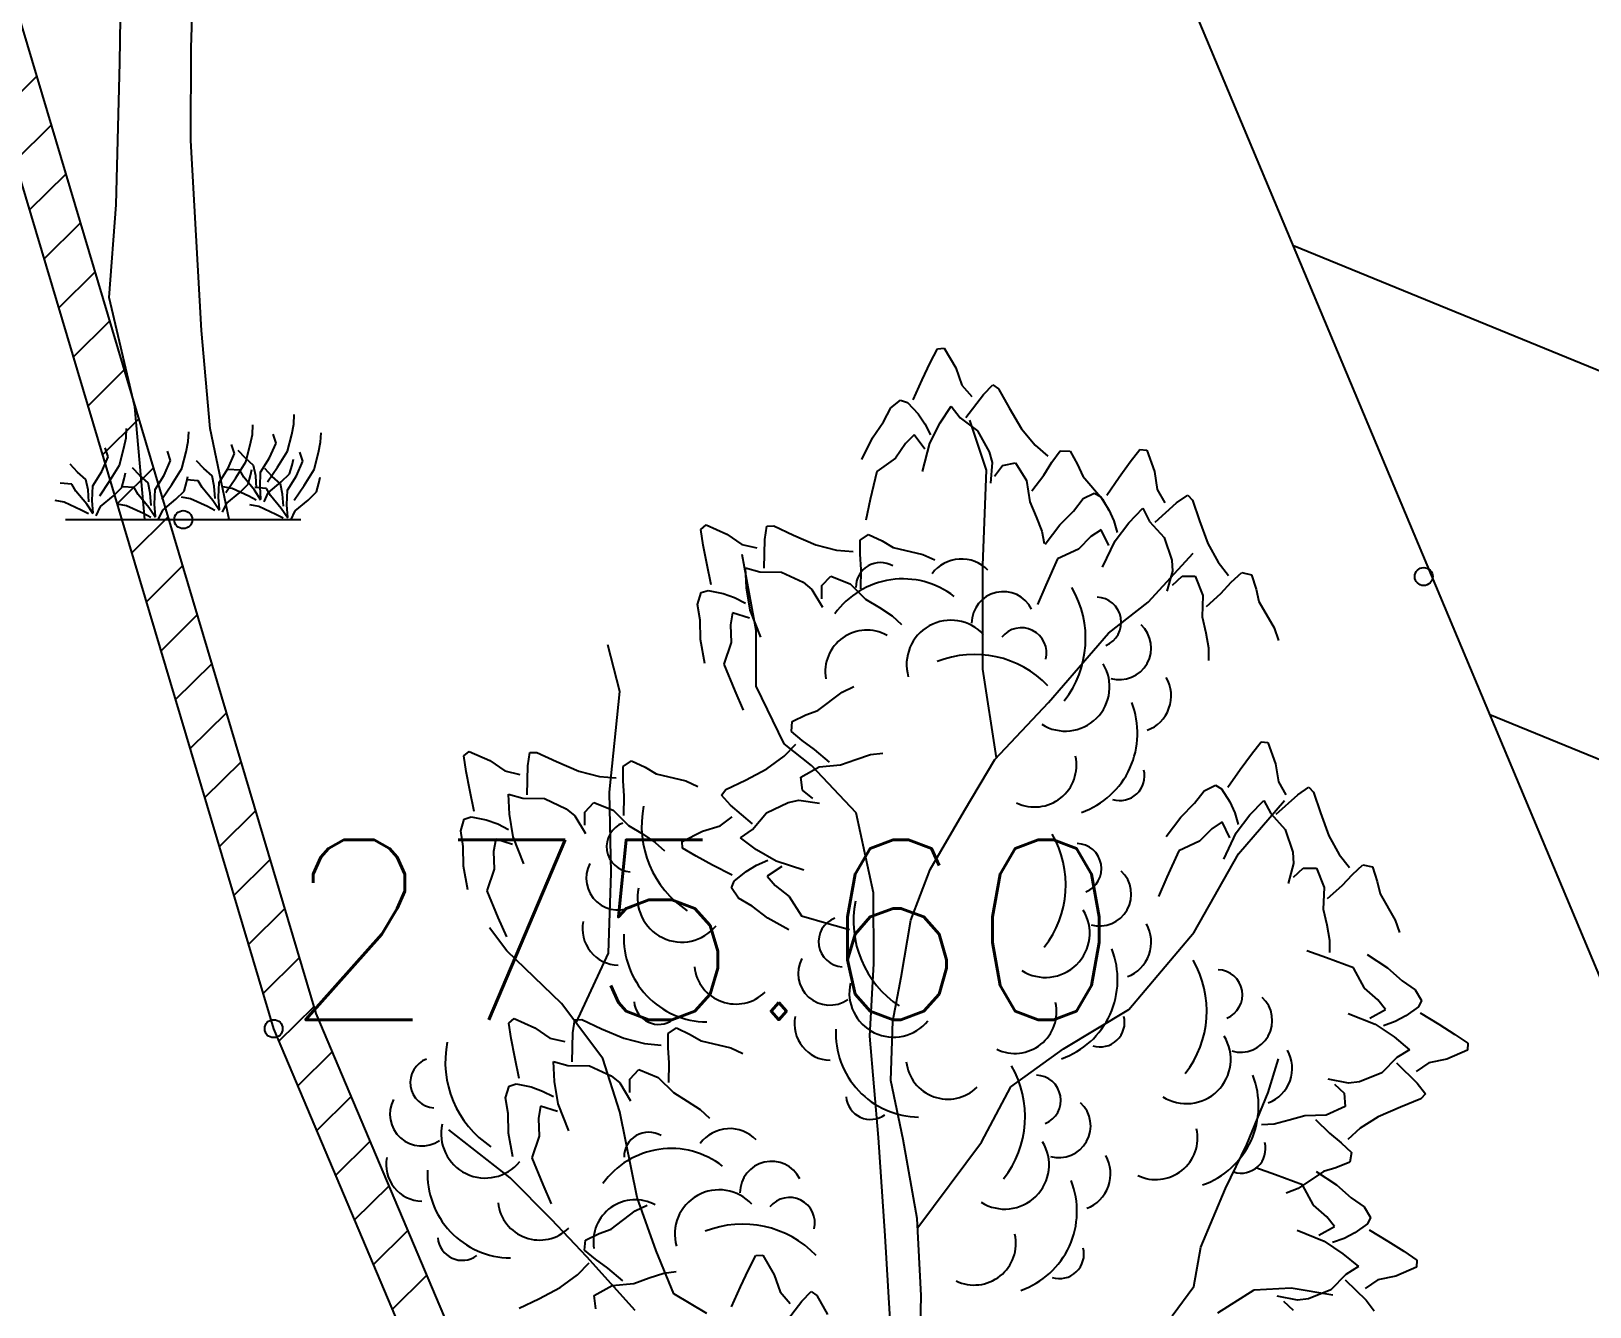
# Model space of a CAD drawing. Extents: x 524954 to 526204, y 9523489 to 9524010.
# Drawn here: x 525646.39 to 525655.06, y 9523634.17 to 9523641.27 of the extents above; entities that cross this region are included whole.
import ezdxf

# ---------------------------------------------------------------- set-up
doc = ezdxf.new("R2010")
doc.units = 0
doc.header["$PDMODE"] = 33
doc.header["$PDSIZE"] = 0.1
doc.linetypes.add('ACAD_ISO12W100', pattern=[21, 12, -3, 0, -3, 0, -3])
for name, color, linetype in [('Arbre', 34, 'ACAD_ISO12W100'), ('Bati', 6, 'Continuous'), ('Bati_H', 1, 'Continuous'), ('Cloture', 7, 'Continuous'), ('Murs', 1, 'Continuous'), ('TopoAlt', 3, 'Continuous'), ('TOPOJIS', 7, 'Continuous')]:
    doc.layers.add(name, color=color, linetype=linetype)
doc.styles.add('Simplex 1.0', font='Simplex.shx', dxfattribs={"width": 0.99, "height": 1})

# ---------------------------------------------------------------- blocks, each defined once
blk = doc.blocks.new('TCPOINT M')
at = {"color": 0}
blk.add_point((0, 0), dxfattribs=at)
at = {"layer": 'TopoAlt', "style": 'Simplex 1.0', "width": 0.99}
blk.add_attdef('ALT', (0.15, 0.15), '', height=1, dxfattribs=at)
blk = doc.blocks.new('v088')
at = {"linetype": 'Continuous'}
for p, q in [((-0.0239, 12.3184), (0.0161, 12.3965)), ((0.0161, 12.3965), (0.0546, 12.3999)), ((0.0546, 12.3999), (0.1184, 12.2906)), ((-0.0686, 12.2238), (-0.0239, 12.3184)), ((-0.1179, 12.1126), (-0.0686, 12.2238)), ((0.1184, 12.2906), (0.1522, 12.1952)), ((0.1522, 12.1952), (0.2074, 12.1313)), ((0.1746, 12.0155), (0.2717, 12.1435)), ((0.2717, 12.1435), (0.3242, 12.1966)), ((0.3242, 12.1966), (0.3557, 12.1751)), ((0.3557, 12.1751), (0.415, 12.0689)), ((-0.2828, 11.9912), (-0.2428, 12.0693)), ((-0.2428, 12.0693), (-0.1881, 12.111)), ((-0.1881, 12.111), (-0.1505, 12.0986)), ((-0.1505, 12.0986), (-0.0915, 12.0354)), ((0.0317, 11.9844), (0.0922, 12.0781)), ((0.0922, 12.0781), (0.1437, 12.0135)), ((0.415, 12.0689), (0.4841, 11.9528)), ((-0.344, 11.9013), (-0.2828, 11.9912)), ((-0.0915, 12.0354), (-0.0536, 11.98)), ((-0.0536, 11.98), (-0.0225, 11.9193)), ((-0.0252, 11.8718), (0.0317, 11.9844)), ((0.1437, 12.0135), (0.2395, 11.9416)), ((0.2897, 11.7219), (0.1969, 11.9998)), ((-0.4033, 11.7804), (-0.344, 11.9013)), ((-0.1123, 11.9179), (-0.1618, 11.8694)), ((-0.0542, 11.8389), (-0.1123, 11.9179)), ((-0.066, 11.7153), (-0.0252, 11.8718)), ((0.2395, 11.9416), (0.3048, 11.8248)), ((0.4841, 11.9528), (0.5601, 11.8616)), ((-0.2169, 11.7884), (-0.3202, 11.714)), ((-0.1618, 11.8694), (-0.2169, 11.7884)), ((0.3048, 11.8248), (0.32, 11.7651)), ((0.5601, 11.8616), (0.6304, 11.8005)), ((0.6527, 11.7656), (0.6994, 11.8293)), ((0.6994, 11.8293), (0.7544, 11.828)), ((0.7544, 11.828), (0.796, 11.7537)), ((1.0886, 11.7676), (1.1424, 11.8368)), ((1.1424, 11.8368), (1.1809, 11.833)), ((1.1809, 11.833), (1.2232, 11.7138)), ((-0.3202, 11.714), (-0.3572, 11.5582)), ((0.2697, 11.1929), (0.2897, 11.7219)), ((0.32, 11.7651), (0.3106, 11.6498)), ((0.3344, 11.6895), (0.378, 11.7487)), ((0.378, 11.7487), (0.4498, 11.7623)), ((0.4498, 11.7623), (0.5114, 11.6644)), ((0.6075, 11.6944), (0.6527, 11.7656)), ((0.796, 11.7537), (0.824, 11.6885)), ((1.027, 11.683), (1.0886, 11.7676)), ((1.2232, 11.7138), (1.2386, 11.6137)), ((0.5114, 11.6644), (0.5299, 11.5465)), ((0.5418, 11.6075), (0.6075, 11.6944)), ((0.824, 11.6885), (0.9344, 11.5607)), ((0.9578, 11.583), (1.027, 11.683)), ((1.2386, 11.6137), (1.2809, 11.5407)), ((-0.3572, 11.5582), (-0.3824, 11.4437)), ((0.5299, 11.5465), (0.5653, 11.4632)), ((0.7732, 11.4945), (0.827, 11.5637)), ((0.827, 11.5637), (0.8886, 11.5945)), ((0.8886, 11.5945), (0.9232, 11.5753)), ((0.9232, 11.5753), (0.9693, 11.5022)), ((0.9344, 11.5607), (0.97, 11.497)), ((1.2271, 11.433), (1.3463, 11.5407)), ((1.3463, 11.5407), (1.4079, 11.583)), ((1.4079, 11.583), (1.4348, 11.556)), ((1.4348, 11.556), (1.4733, 11.4406)), ((0.5653, 11.4632), (0.5962, 11.3829)), ((0.6962, 11.4176), (0.7732, 11.4945)), ((0.9693, 11.5022), (0.9963, 11.4406)), ((0.9963, 11.4406), (1.0155, 11.3753)), ((1.0809, 11.4291), (1.1578, 11.5099)), ((1.1578, 11.5099), (1.1963, 11.4368)), ((1.4733, 11.4406), (1.5194, 11.3137)), ((-1.2987, 11.3921), (-1.2695, 11.4174)), ((-1.2853, 11.3054), (-1.2987, 11.3921)), ((-1.2695, 11.4174), (-1.1537, 11.3664)), ((-1.1537, 11.3664), (-1.0704, 11.3089)), ((-0.9434, 11.3371), (-0.9319, 11.4109)), ((-0.9319, 11.4109), (-0.8938, 11.412)), ((-0.8938, 11.412), (-0.7835, 11.3608)), ((-0.7835, 11.3608), (-0.6595, 11.3072)), ((-0.4126, 11.3334), (-0.3673, 11.3647)), ((-0.3673, 11.3647), (-0.2901, 11.3288)), ((0.5962, 11.3829), (0.6091, 11.3149)), ((0.6155, 11.3099), (0.6962, 11.4176)), ((0.8693, 11.3522), (0.8001, 11.2829)), ((0.927, 11.3906), (0.8693, 11.3522)), ((0.9693, 11.3022), (0.927, 11.3906)), ((1.004, 11.3291), (1.0809, 11.4291)), ((1.1963, 11.4368), (1.2771, 11.3483)), ((-1.266, 11.2026), (-1.2853, 11.3054)), ((-1.0704, 11.3089), (-0.9882, 11.2895)), ((-0.9469, 11.1764), (-0.9434, 11.3371)), ((-0.6595, 11.3072), (-0.5444, 11.2779)), ((-0.5444, 11.2779), (-0.4516, 11.2697)), ((-0.4131, 11.2545), (-0.4126, 11.3334)), ((-0.2901, 11.3288), (-0.2291, 11.2925)), ((-0.2291, 11.2925), (-0.0648, 11.2537)), ((0.8001, 11.2829), (0.6847, 11.2291)), ((0.9347, 11.1829), (1.004, 11.3291)), ((1.2771, 11.3483), (1.3194, 11.2214)), ((1.5194, 11.3137), (1.5771, 11.2099)), ((-1.2408, 11.0836), (-1.266, 11.2026)), ((-0.9914, 10.8307), (-1.0686, 11.252)), ((-1.0503, 11.1789), (-0.9708, 11.1567)), ((-1.0444, 11.0675), (-1.0503, 11.1789)), ((-0.4079, 11.1703), (-0.4131, 11.2545)), ((-0.0648, 11.2537), (0.0014, 11.223)), ((0.2693, 10.6145), (0.2697, 11.1929)), ((0.6847, 11.2291), (0.6193, 11.0829)), ((1.1882, 10.9882), (1.4374, 11.2608)), ((1.3194, 11.2214), (1.3232, 11.1598)), ((1.5771, 11.2099), (1.6348, 11.1368)), ((-0.9708, 11.1567), (-0.851, 11.1547)), ((-0.851, 11.1547), (-0.7296, 11.0984)), ((-0.7296, 11.0984), (-0.6822, 11.0589)), ((-0.6257, 11.0796), (-0.5755, 11.1328)), ((-0.5755, 11.1328), (-0.4682, 11.0896)), ((-0.4102, 11.0614), (-0.4079, 11.1703)), ((1.3232, 11.1598), (1.2925, 11.0483)), ((1.3232, 11.0829), (1.3771, 11.1329)), ((1.3771, 11.1329), (1.4502, 11.1329)), ((1.4502, 11.1329), (1.4925, 11.0252)), ((1.5925, 11.0368), (1.6502, 11.0983)), ((1.6502, 11.0983), (1.7079, 11.1522)), ((1.7079, 11.1522), (1.7617, 11.1406)), ((1.7617, 11.1406), (1.7887, 11.0598)), ((-1.3166, 10.9752), (-1.2967, 11.0411)), ((-1.2967, 11.0411), (-1.2589, 11.0531)), ((-1.2589, 11.0531), (-1.1741, 11.0365)), ((-1.1741, 11.0365), (-1.1109, 11.0139)), ((-1.1109, 11.0139), (-1.0501, 10.983)), ((-1.0245, 10.9429), (-1.0444, 11.0675)), ((-0.6822, 11.0589), (-0.6222, 10.96)), ((-0.6263, 11.0061), (-0.6257, 11.0796)), ((-0.4682, 11.0896), (-0.3841, 11.005)), ((-0.3841, 11.005), (-0.3065, 10.9583)), ((0.6193, 11.0829), (0.5731, 10.9752)), ((1.4925, 11.0252), (1.4886, 10.906)), ((1.5117, 10.9637), (1.5925, 11.0368)), ((1.7887, 11.0598), (1.8041, 10.9906)), ((-1.3032, 10.8885), (-1.3166, 10.9752)), ((-1.122, 10.9292), (-1.1336, 10.8608)), ((-1.0286, 10.8992), (-1.122, 10.9292)), ((-0.9657, 10.7922), (-1.0245, 10.9429)), ((-0.3065, 10.9583), (-0.2344, 10.9114)), ((0.9679, 10.8157), (1.1882, 10.9882)), ((1.8041, 10.9906), (1.8887, 10.8444)), ((-1.3, 10.7798), (-1.3032, 10.8885)), ((-1.1336, 10.8608), (-1.1308, 10.7629)), ((-0.2344, 10.9114), (-0.1841, 10.8638)), ((1.4886, 10.906), (1.5079, 10.8175)), ((1.8887, 10.8444), (1.9118, 10.7752)), ((-1.7492, 10.4915), (-1.8168, 10.7513)), ((-1.2771, 10.6471), (-1.3, 10.7798)), ((-1.1308, 10.7629), (-1.1708, 10.642)), ((-0.9911, 10.5198), (-0.9914, 10.8307)), ((0.6339, 10.4293), (0.9679, 10.8157)), ((1.5079, 10.8175), (1.5233, 10.7329)), ((1.5233, 10.7329), (1.5233, 10.6636)), ((-1.1708, 10.642), (-1.1094, 10.4942)), ((0.3448, 10.1217), (0.2693, 10.6145)), ((-1.8059, 9.9306), (-1.7492, 10.4915)), ((-1.1094, 10.4942), (-1.0628, 10.3867)), ((-0.8352, 10.1996), (-0.9911, 10.5198)), ((-0.648, 10.3846), (-0.514, 10.4875)), ((-0.514, 10.4875), (-0.4484, 10.5194)), ((0.3358, 10.1122), (0.6339, 10.4293)), ((-0.7957, 10.2682), (-0.7912, 10.3231)), ((-0.7912, 10.3231), (-0.7146, 10.3603)), ((-0.7146, 10.3603), (-0.648, 10.3846)), ((-0.7348, 10.218), (-0.7957, 10.2682)), ((-2.6162, 10.1323), (-2.587, 10.1577)), ((-2.587, 10.1577), (-2.4712, 10.1066)), ((-2.2608, 10.0773), (-2.2494, 10.1511)), ((-2.2494, 10.1511), (-2.2113, 10.1522)), ((-2.2113, 10.1522), (-2.101, 10.101)), ((-0.8359, 10.1311), (-0.7709, 10.1978)), ((-0.6834, 10.0784), (-0.8352, 10.1996)), ((-0.6662, 10.1688), (-0.7348, 10.218)), ((-0.5833, 10.0982), (-0.6662, 10.1688)), ((-0.4378, 10.1134), (-0.3559, 10.1397)), ((-0.3559, 10.1397), (-0.2873, 10.1487)), ((1.7002, 10.0578), (1.7617, 10.1424)), ((1.7617, 10.1424), (1.8156, 10.2117)), ((1.8156, 10.2117), (1.8541, 10.2078)), ((1.8541, 10.2078), (1.8964, 10.0886)), ((-2.6028, 10.0456), (-2.6162, 10.1323)), ((-2.4712, 10.1066), (-2.3879, 10.0492)), ((-2.2643, 9.9167), (-2.2608, 10.0773)), ((-2.101, 10.101), (-1.977, 10.0475)), ((-1.7305, 9.9947), (-1.7301, 10.0737)), ((-1.7301, 10.0737), (-1.6848, 10.1049)), ((-1.6848, 10.1049), (-1.6075, 10.069)), ((-1.6075, 10.069), (-1.5466, 10.0327)), ((-1.0512, 9.9981), (-0.9313, 10.0604)), ((-0.9313, 10.0604), (-0.8359, 10.1311)), ((-0.7431, 10.0152), (-0.6418, 10.0712)), ((-0.4354, 9.8162), (-0.6834, 10.0784)), ((-0.6418, 10.0712), (-0.5231, 10.0829)), ((-0.5231, 10.0829), (-0.4378, 10.1134)), ((0.1676, 9.8288), (0.3358, 10.1122)), ((1.631, 9.9578), (1.7002, 10.0578)), ((1.8964, 10.0886), (1.9118, 9.9886)), ((-2.5835, 9.9428), (-2.6028, 10.0456)), ((-2.3879, 10.0492), (-2.3057, 10.0298)), ((-1.977, 10.0475), (-1.8618, 10.0181)), ((-1.8618, 10.0181), (-1.7691, 10.0099)), ((-1.7254, 9.9105), (-1.7305, 9.9947)), ((-1.5466, 10.0327), (-1.3822, 9.9939)), ((-1.3822, 9.9939), (-1.316, 9.9632)), ((-1.1606, 9.945), (-1.0512, 9.9981)), ((-0.7336, 9.9427), (-0.7431, 10.0152)), ((1.5002, 9.9386), (1.5617, 9.9693)), ((1.5617, 9.9693), (1.5963, 9.9501)), ((1.9118, 9.9886), (1.9541, 9.9155)), ((-2.5582, 9.8238), (-2.5835, 9.9428)), ((-2.3678, 9.9191), (-2.2883, 9.8969)), ((-2.3619, 9.8077), (-2.3678, 9.9191)), ((-2.2883, 9.8969), (-2.1685, 9.895)), ((-2.1685, 9.895), (-2.0471, 9.8386)), ((-1.7966, 9.483), (-1.8059, 9.9306)), ((-1.7277, 9.8016), (-1.7254, 9.9105)), ((-1.1838, 9.9148), (-1.1606, 9.945)), ((-1.1339, 9.8592), (-1.1838, 9.9148)), ((-0.8138, 9.874), (-0.7533, 9.8858)), ((-0.7533, 9.8858), (-0.6387, 9.8698)), ((-0.677, 9.8958), (-0.7336, 9.9427)), ((1.4463, 9.8693), (1.5002, 9.9386)), ((1.5963, 9.9501), (1.6425, 9.877)), ((1.6901, 9.587), (1.945, 9.8846)), ((1.7541, 9.8039), (1.831, 9.8847)), ((1.831, 9.8847), (1.8695, 9.8116)), ((1.9002, 9.8078), (2.0195, 9.9155)), ((2.0195, 9.9155), (2.081, 9.9578)), ((2.081, 9.9578), (2.1079, 9.9309)), ((2.1079, 9.9309), (2.1464, 9.8155)), ((-2.6142, 9.7814), (-2.5764, 9.7933)), ((-2.5764, 9.7933), (-2.4916, 9.7768)), ((-2.3419, 9.6831), (-2.3619, 9.8077)), ((-2.0471, 9.8386), (-1.9997, 9.7992)), ((-1.9997, 9.7992), (-1.9397, 9.7002)), ((-1.9438, 9.7464), (-1.9432, 9.8199)), ((-1.9432, 9.8199), (-1.893, 9.873)), ((-1.893, 9.873), (-1.7856, 9.8299)), ((-1.7856, 9.8299), (-1.7015, 9.7452)), ((-1.1923, 9.7429), (-1.1254, 9.7944)), ((-1.0116, 9.755), (-1.1339, 9.8592)), ((-1.0114, 9.724), (-0.9342, 9.8156)), ((-0.9342, 9.8156), (-0.8138, 9.874)), ((-0.339, 9.3704), (-0.4354, 9.8162)), ((-0.0246, 9.5014), (0.1676, 9.8288)), ((1.2886, 9.6847), (1.3694, 9.7924)), ((1.3694, 9.7924), (1.4463, 9.8693)), ((1.6425, 9.877), (1.6694, 9.8155)), ((1.6694, 9.8155), (1.6887, 9.7501)), ((1.6771, 9.7039), (1.7541, 9.8039)), ((1.8695, 9.8116), (1.9502, 9.7232)), ((2.1464, 9.8155), (2.1926, 9.6885)), ((-2.634, 9.7155), (-2.6142, 9.7814)), ((-2.6206, 9.6288), (-2.634, 9.7155)), ((-2.4916, 9.7768), (-2.4283, 9.7541)), ((-2.4283, 9.7541), (-2.3676, 9.7232)), ((-1.7015, 9.7452), (-1.624, 9.6985)), ((-1.4022, 9.6572), (-1.2895, 9.7147)), ((-1.2895, 9.7147), (-1.1923, 9.7429)), ((-1.0789, 9.6763), (-1.0114, 9.724)), ((1.5425, 9.727), (1.4733, 9.6578)), ((1.6002, 9.7655), (1.5425, 9.727)), ((1.6425, 9.677), (1.6002, 9.7655)), ((1.9502, 9.7232), (1.9925, 9.5962)), ((-2.6175, 9.52), (-2.6206, 9.6288)), ((-2.4395, 9.6694), (-2.4511, 9.6011)), ((-2.3461, 9.6395), (-2.4395, 9.6694)), ((-2.2831, 9.5325), (-2.3419, 9.6831)), ((-1.624, 9.6985), (-1.5519, 9.6516)), ((-1.5519, 9.6516), (-1.5015, 9.6041)), ((-1.401, 9.6186), (-1.4022, 9.6572)), ((-1.3254, 9.5742), (-1.401, 9.6186)), ((-0.9888, 9.6106), (-1.0789, 9.6763)), ((1.4733, 9.6578), (1.3579, 9.6039)), ((1.6079, 9.5578), (1.6771, 9.7039)), ((2.1926, 9.6885), (2.2503, 9.5847)), ((-2.4511, 9.6011), (-2.4483, 9.5032)), ((-1.2335, 9.5242), (-1.3254, 9.5742)), ((-0.9892, 9.5252), (-0.9269, 9.5527)), ((-0.8796, 9.5473), (-0.9888, 9.6106)), ((-0.7257, 9.4976), (-0.8796, 9.5473)), ((1.3579, 9.6039), (1.2925, 9.4577)), ((1.4442, 9.1527), (1.6901, 9.587)), ((1.9964, 9.5347), (1.9656, 9.4231)), ((1.9925, 9.5962), (1.9964, 9.5347)), ((2.2503, 9.5847), (2.308, 9.5116)), ((-2.5946, 9.3874), (-2.6175, 9.52)), ((-2.4483, 9.5032), (-2.4883, 9.3823)), ((-1.8121, 9.0349), (-1.7966, 9.483)), ((-1.1253, 9.4685), (-1.2335, 9.5242)), ((-1.1132, 9.4352), (-1.0467, 9.4905)), ((-1.0467, 9.4905), (-0.9892, 9.5252)), ((-0.8484, 9.5165), (-0.9306, 9.463)), ((-0.9306, 9.463), (-0.885, 9.4108)), ((-0.1306, 9.2193), (-0.0246, 9.5014)), ((1.2925, 9.4577), (1.2463, 9.35)), ((1.9964, 9.4577), (2.0502, 9.5077)), ((2.0502, 9.5077), (2.1233, 9.5077)), ((2.1233, 9.5077), (2.1656, 9.4)), ((2.2657, 9.4116), (2.3233, 9.4731)), ((2.3233, 9.4731), (2.381, 9.527)), ((2.381, 9.527), (2.4349, 9.5154)), ((2.4349, 9.5154), (2.4618, 9.4347)), ((-2.4883, 9.3823), (-2.4269, 9.2344)), ((-1.1278, 9.3984), (-1.1132, 9.4352)), ((-1.0892, 9.3413), (-1.1278, 9.3984)), ((-0.885, 9.4108), (-0.8073, 9.3511)), ((-0.337, 8.9787), (-0.339, 9.3704)), ((2.1656, 9.4), (2.1618, 9.2808)), ((2.1849, 9.3385), (2.2657, 9.4116)), ((2.4618, 9.4347), (2.4772, 9.3654)), ((2.4772, 9.3654), (2.5618, 9.2193)), ((-1.0136, 9.2969), (-1.0892, 9.3413)), ((-0.9273, 9.2307), (-1.0136, 9.2969)), ((-0.8073, 9.3511), (-0.7389, 9.2437)), ((2.1618, 9.2808), (2.181, 9.1923)), ((-2.4269, 9.2344), (-2.3802, 9.1269)), ((-0.81, 9.1646), (-0.9273, 9.2307)), ((-0.7389, 9.2437), (-0.5855, 9.1979)), ((-0.5855, 9.1979), (-0.4727, 9.1661)), ((-0.1861, 8.901), (-0.1306, 9.2193)), ((2.181, 9.1923), (2.1964, 9.1077)), ((2.5618, 9.2193), (2.5849, 9.15)), ((-2.3783, 9.048), (-2.4742, 9.1766)), ((1.08, 8.7222), (1.4442, 9.1527)), ((2.1964, 9.1077), (2.1964, 9.0385)), ((-2.0737, 8.7558), (-2.3783, 9.048)), ((-1.992, 8.6473), (-1.8121, 9.0349)), ((2.1801, 9.009), (2.0697, 9.0483)), ((2.4064, 9.0272), (2.519, 8.9533)), ((-0.3597, 8.574), (-0.337, 8.9787)), ((2.3301, 8.953), (2.1801, 9.009)), ((2.3912, 8.8412), (2.3301, 8.953)), ((2.519, 8.9533), (2.6006, 8.8814)), ((-0.2308, 8.6575), (-0.1861, 8.901)), ((2.4646, 8.7765), (2.3912, 8.8412)), ((2.6006, 8.8814), (2.6731, 8.832)), ((-1.8434, 8.4497), (-2.0737, 8.7558)), ((2.5067, 8.7213), (2.4646, 8.7765)), ((2.6731, 8.832), (2.7077, 8.7725)), ((2.7077, 8.7725), (2.6907, 8.7368)), ((-2.3661, 8.6466), (-2.3369, 8.6719)), ((-2.3369, 8.6719), (-2.2212, 8.6209)), ((-2.0108, 8.5916), (-1.9993, 8.6654)), ((-1.9993, 8.6654), (-1.9613, 8.6665)), ((-1.9613, 8.6665), (-1.8509, 8.6153)), ((0.7177, 8.5032), (1.08, 8.7222)), ((2.2998, 8.7005), (2.4501, 8.6406)), ((2.421, 8.6735), (2.5067, 8.7213)), ((2.6207, 8.6861), (2.5609, 8.6554)), ((2.6907, 8.7368), (2.6207, 8.6861)), ((2.7005, 8.7027), (2.8047, 8.6399)), ((-2.3527, 8.5599), (-2.3661, 8.6466)), ((-2.2212, 8.6209), (-2.1379, 8.5634)), ((-2.0143, 8.4309), (-2.0108, 8.5916)), ((-1.8509, 8.6153), (-1.7269, 8.5617)), ((-1.4805, 8.509), (-1.4801, 8.5879)), ((-1.4801, 8.5879), (-1.4347, 8.6192)), ((-1.4347, 8.6192), (-1.3575, 8.5833)), ((-1.3575, 8.5833), (-1.2966, 8.547)), ((-0.2426, 8.3277), (-0.2308, 8.6575)), ((2.4501, 8.6406), (2.5548, 8.5702)), ((2.5609, 8.6554), (2.4969, 8.632)), ((2.8047, 8.6399), (2.8931, 8.5838)), ((2.8931, 8.5838), (2.9656, 8.5345)), ((-2.3334, 8.4571), (-2.3527, 8.5599)), ((-2.1379, 8.5634), (-2.0557, 8.544)), ((-1.7269, 8.5617), (-1.6118, 8.5324)), ((-1.6118, 8.5324), (-1.519, 8.5242)), ((-1.4754, 8.4248), (-1.4805, 8.509)), ((-1.2966, 8.547), (-1.1322, 8.5082)), ((-1.1322, 8.5082), (-1.066, 8.4775)), ((-0.3105, 8.0091), (-0.3597, 8.574)), ((0.4236, 8.2918), (0.7177, 8.5032)), ((2.5548, 8.5702), (2.6402, 8.4985)), ((2.6402, 8.4985), (2.5697, 8.4555)), ((2.9641, 8.4958), (2.8478, 8.4461)), ((2.9656, 8.5345), (2.9641, 8.4958)), ((-2.3082, 8.3381), (-2.3334, 8.4571)), ((-2.1178, 8.4334), (-2.0382, 8.4112)), ((-2.1118, 8.322), (-2.1178, 8.4334)), ((-2.0382, 8.4112), (-1.9184, 8.4092)), ((-1.9184, 8.4092), (-1.7971, 8.3529)), ((-1.7501, 8.1531), (-1.8434, 8.4497)), ((-1.4776, 8.3159), (-1.4754, 8.4248)), ((1.8546, 8.2596), (1.9129, 8.4473)), ((2.5697, 8.4555), (2.4865, 8.3693)), ((2.5678, 8.4245), (2.6828, 8.3123)), ((2.749, 8.4244), (2.6787, 8.3776)), ((2.8478, 8.4461), (2.749, 8.4244)), ((-2.0919, 8.1974), (-2.1118, 8.322)), ((-1.7971, 8.3529), (-1.7497, 8.3134)), ((-1.6937, 8.2606), (-1.6931, 8.3341)), ((-1.6931, 8.3341), (-1.643, 8.3873)), ((-1.643, 8.3873), (-1.5356, 8.3441)), ((-1.5356, 8.3441), (-1.4515, 8.2595)), ((-0.1735, 7.9995), (-0.2426, 8.3277)), ((2.3013, 8.3113), (2.188, 8.335)), ((2.3625, 8.3191), (2.3013, 8.3113)), ((2.4865, 8.3693), (2.3625, 8.3191)), ((-2.384, 8.2298), (-2.3641, 8.2956)), ((-2.3641, 8.2956), (-2.3264, 8.3076)), ((-2.3264, 8.3076), (-2.2415, 8.291)), ((-2.2415, 8.291), (-2.1783, 8.2684)), ((-2.1783, 8.2684), (-2.1175, 8.2375)), ((-1.7497, 8.3134), (-1.6897, 8.2145)), ((-1.4515, 8.2595), (-1.374, 8.2128)), ((0.2621, 7.9837), (0.4236, 8.2918)), ((1.7363, 7.971), (1.8546, 8.2596)), ((2.2245, 8.3065), (2.2778, 8.2559)), ((2.2778, 8.2559), (2.2824, 8.183)), ((2.6828, 8.3123), (2.7289, 8.2536)), ((2.7289, 8.2536), (2.7037, 8.225)), ((-2.3706, 8.1431), (-2.384, 8.2298)), ((-2.1895, 8.1837), (-2.2011, 8.1153)), ((-2.0961, 8.1537), (-2.1895, 8.1837)), ((-2.0331, 8.0467), (-2.0919, 8.1974)), ((-1.6531, 7.6763), (-1.7501, 8.1531)), ((-1.374, 8.2128), (-1.3019, 8.1659)), ((-1.3019, 8.1659), (-1.2515, 8.1184)), ((2.2824, 8.183), (2.1776, 8.1339)), ((2.591, 8.1793), (2.4672, 8.1253)), ((2.7037, 8.225), (2.591, 8.1793)), ((-2.3674, 8.0343), (-2.3706, 8.1431)), ((-2.2011, 8.1153), (-2.1982, 8.0174)), ((1.8878, 8.0848), (1.8187, 8.0804)), ((1.9713, 8.1055), (1.8878, 8.0848)), ((2.0584, 8.1303), (1.9713, 8.1055)), ((2.1776, 8.1339), (2.0584, 8.1303)), ((2.1174, 8.1109), (2.1954, 8.0349)), ((2.3672, 8.0611), (2.2979, 7.9989)), ((2.4672, 8.1253), (2.3672, 8.0611)), ((-2.3581, 7.786), (-2.6995, 8.0525)), ((-2.3445, 7.9016), (-2.3674, 8.0343)), ((-2.1982, 8.0174), (-2.2383, 7.8966)), ((-0.2742, 7.4626), (-0.3105, 8.0091)), ((-0.0959, 7.5596), (-0.1735, 7.9995)), ((-0.0934, 7.5087), (0.2621, 7.9837)), ((2.1954, 8.0349), (2.2605, 7.9811)), ((2.2605, 7.9811), (2.3179, 7.927)), ((-2.2383, 7.8966), (-2.1768, 7.7487)), ((1.617, 7.726), (1.7363, 7.971)), ((2.3179, 7.927), (2.3098, 7.8725)), ((1.8965, 7.8022), (1.7861, 7.8414)), ((2.0465, 7.7461), (1.8965, 7.8022)), ((2.1627, 7.8208), (2.0222, 7.7271)), ((2.1227, 7.8203), (2.2353, 7.7465)), ((2.2308, 7.8405), (2.1627, 7.8208)), ((2.3098, 7.8725), (2.2308, 7.8405)), ((-2.1294, 7.5544), (-2.3581, 7.786)), ((-2.1768, 7.7487), (-2.1302, 7.6412)), ((1.4808, 7.3998), (1.617, 7.726)), ((2.0222, 7.7271), (1.9545, 7.6997)), ((2.1075, 7.6343), (2.0465, 7.7461)), ((2.2353, 7.7465), (2.3169, 7.6746)), ((-1.6632, 7.6026), (-1.5976, 7.6345)), ((-1.5474, 7.38), (-1.6531, 7.6763)), ((2.1809, 7.5696), (2.1075, 7.6343)), ((2.3169, 7.6746), (2.3894, 7.6252)), ((-1.9323, 7.3471), (-2.1294, 7.5544)), ((-1.7972, 7.4997), (-1.6632, 7.6026)), ((-0.0745, 7.1309), (-0.0959, 7.5596)), ((2.223, 7.5144), (2.1809, 7.5696)), ((2.3894, 7.6252), (2.424, 7.5657)), ((2.424, 7.5657), (2.407, 7.5299)), ((-1.9404, 7.4382), (-1.8638, 7.4754)), ((-1.8638, 7.4754), (-1.7972, 7.4997)), ((-0.2365, 6.8477), (-0.2742, 7.4626)), ((2.0162, 7.4937), (2.1664, 7.4338)), ((2.1373, 7.4666), (2.223, 7.5144)), ((2.337, 7.4793), (2.2772, 7.4485)), ((2.407, 7.5299), (2.337, 7.4793)), ((2.4169, 7.4959), (2.521, 7.4331)), ((-1.9448, 7.3833), (-1.9404, 7.4382)), ((-1.8839, 7.3331), (-1.9448, 7.3833)), ((-1.4491, 7.1395), (-1.5474, 7.38)), ((1.4418, 7.1813), (1.4808, 7.3998)), ((2.1664, 7.4338), (2.2711, 7.3633)), ((2.2772, 7.4485), (2.2132, 7.4252)), ((2.521, 7.4331), (2.6094, 7.377)), ((2.6094, 7.377), (2.6819, 7.3276)), ((-1.985, 7.2461), (-1.9201, 7.3129)), ((-1.6648, 7.048), (-1.9323, 7.3471)), ((-1.8154, 7.2839), (-1.8839, 7.3331)), ((-1.7325, 7.2133), (-1.8154, 7.2839)), ((-1.0336, 7.2746), (-0.9936, 7.3527)), ((-0.9936, 7.3527), (-0.9551, 7.3561)), ((-0.9551, 7.3561), (-0.8913, 7.2468)), ((2.2711, 7.3633), (2.3565, 7.2916)), ((2.3565, 7.2916), (2.286, 7.2486)), ((2.6805, 7.289), (2.5641, 7.2392)), ((2.6819, 7.3276), (2.6805, 7.289)), ((-2.0805, 7.1754), (-1.985, 7.2461)), ((-1.791, 7.1862), (-1.6722, 7.1979)), ((-1.6722, 7.1979), (-1.587, 7.2285)), ((-1.587, 7.2285), (-1.5051, 7.2548)), ((-1.5051, 7.2548), (-1.4365, 7.2638)), ((-1.0783, 7.18), (-1.0336, 7.2746)), ((-0.8913, 7.2468), (-0.8575, 7.1514)), ((2.286, 7.2486), (2.2028, 7.1624)), ((2.2841, 7.2177), (2.3991, 7.1055)), ((2.4653, 7.2176), (2.395, 7.1707)), ((2.5641, 7.2392), (2.4653, 7.2176)), ((-2.3098, 7.06), (-2.2004, 7.1132)), ((-2.2004, 7.1132), (-2.0805, 7.1754)), ((-1.8923, 7.1303), (-1.791, 7.1862)), ((-1.8828, 7.0578), (-1.8923, 7.1303)), ((-1.2665, 7.0314), (-1.4491, 7.1395)), ((-1.1277, 7.0688), (-1.0783, 7.18)), ((-0.8575, 7.1514), (-0.8023, 7.0875)), ((-0.7381, 7.0997), (-0.6855, 7.1528)), ((-0.6855, 7.1528), (-0.654, 7.1313)), ((-0.654, 7.1313), (-0.5947, 7.0251)), ((-0.0837, 6.6768), (-0.0745, 7.1309)), ((1.3209, 7.0171), (1.4418, 7.1813)), ((1.5755, 7.0348), (1.778, 7.1634)), ((1.778, 7.1634), (1.983, 7.1739)), ((2.0176, 7.1045), (1.9044, 7.1282)), ((1.983, 7.1739), (2.2139, 7.1352)), ((2.0788, 7.1122), (2.0176, 7.1045)), ((2.2028, 7.1624), (2.0788, 7.1122)), ((-0.8351, 6.9716), (-0.7381, 7.0997)), ((1.9408, 7.0996), (1.9941, 7.049)), ((2.3991, 7.1055), (2.4452, 7.0467)), ((0.0445, 2.6247), (0.064, 3.1786)), ((-0.3518, 2.5418), (-0.3436, 3.0457)), ((0.0429, 2.1085), (0.0445, 2.6247)), ((-0.3726, 1.7516), (-0.3518, 2.5418)), ((0.1022, 1.0525), (0.0429, 2.1085)), ((-0.4115, 1.2346), (-0.3726, 1.7516)), ((-0.2683, 0.6281), (-0.4115, 1.2346)), ((0.151, 0.5063), (0.1022, 1.0525)), ((-0.2127, 0), (-0.2683, 0.6281)), ((0.3847, 0.4736), (0.3871, 0.5265)), ((0.6034, 0.4736), (0.6155, 0.5313)), ((0.6155, 0.5313), (0.6179, 0.5842)), ((-0.3294, 0.3967), (-0.3173, 0.4544)), ((-0.3173, 0.4544), (-0.3149, 0.5073)), ((0.0168, 0.3774), (0.0288, 0.4351)), ((0.0288, 0.4351), (0.0313, 0.488)), ((0.2565, 0), (0.151, 0.5063)), ((0.3726, 0.4159), (0.3847, 0.4736)), ((0.5169, 0.4255), (0.5001, 0.476)), ((0.5794, 0.3798), (0.6034, 0.4736)), ((0.7645, 0.4303), (0.7669, 0.4832)), ((-0.452, 0.2669), (-0.4159, 0.3486)), ((-0.4159, 0.3486), (-0.4327, 0.3991)), ((-0.3534, 0.3029), (-0.3294, 0.3967)), ((-0.0697, 0.3294), (-0.0865, 0.3798)), ((-0.0072, 0.2837), (0.0168, 0.3774)), ((0.25, 0.2861), (0.2861, 0.3678)), ((0.2861, 0.3678), (0.2693, 0.4183)), ((0.3462, 0.3414), (0.3053, 0.3847)), ((0.3486, 0.3221), (0.3726, 0.4159)), ((0.4808, 0.3438), (0.5169, 0.4255)), ((0.5241, 0.2909), (0.5794, 0.3798)), ((0.6659, 0.3246), (0.6491, 0.375)), ((0.7285, 0.2789), (0.7525, 0.3726)), ((0.7525, 0.3726), (0.7645, 0.4303)), ((-0.5866, 0.2645), (-0.6275, 0.3077)), ((-0.5409, 0.2236), (-0.5866, 0.2645)), ((-0.5025, 0.1875), (-0.452, 0.2669)), ((-0.4087, 0.214), (-0.3534, 0.3029)), ((-0.2404, 0.2452), (-0.2813, 0.2885)), ((-0.1058, 0.2476), (-0.0697, 0.3294)), ((-0.0625, 0.1947), (-0.0072, 0.2837)), ((0.1154, 0.2837), (0.0745, 0.327)), ((0.1611, 0.2428), (0.1154, 0.2837)), ((0.1995, 0.2068), (0.25, 0.2861)), ((0.3149, 0.2741), (0.25, 0.2789)), ((0.2933, 0.2332), (0.3486, 0.3221)), ((0.3366, 0.2356), (0.3149, 0.2741)), ((0.3919, 0.3005), (0.3462, 0.3414)), ((0.375, 0.2452), (0.3823, 0.2789)), ((0.4039, 0.2428), (0.3919, 0.3005)), ((0.4279, 0.1827), (0.4303, 0.2645)), ((0.4303, 0.2645), (0.4808, 0.3438)), ((0.4953, 0.2404), (0.4544, 0.2837)), ((0.4688, 0.2092), (0.5241, 0.2909)), ((0.5914, 0.2548), (0.6058, 0.3029)), ((0.6058, 0.3029), (0.6131, 0.3366)), ((0.6299, 0.2428), (0.6659, 0.3246)), ((0.6732, 0.1899), (0.7285, 0.2789)), ((-0.6179, 0.1971), (-0.6828, 0.2019)), ((-0.5962, 0.1587), (-0.6179, 0.1971)), ((-0.5289, 0.1659), (-0.5409, 0.2236)), ((-0.5049, 0.1058), (-0.5025, 0.1875)), ((-0.464, 0.1322), (-0.4087, 0.214)), ((-0.3871, 0.1322), (-0.3414, 0.1779)), ((-0.3414, 0.1779), (-0.327, 0.226)), ((-0.2717, 0.1779), (-0.3366, 0.1827)), ((-0.327, 0.226), (-0.3197, 0.2596)), ((-0.25, 0.1394), (-0.2717, 0.1779)), ((-0.1947, 0.2043), (-0.2404, 0.2452)), ((-0.1827, 0.1467), (-0.1947, 0.2043)), ((-0.1563, 0.1683), (-0.1058, 0.2476)), ((-0.1178, 0.113), (-0.0625, 0.1947)), ((0.0048, 0.1587), (0.0192, 0.2068)), ((0.0192, 0.2068), (0.0264, 0.2404)), ((0.0841, 0.2164), (0.0192, 0.2212)), ((0.1058, 0.1779), (0.0841, 0.2164)), ((0.1659, 0.1058), (0.1058, 0.1779)), ((0.1731, 0.1851), (0.1611, 0.2428)), ((0.1779, 0.1178), (0.1731, 0.1851)), ((0.1971, 0.125), (0.1995, 0.2068)), ((0.2717, 0.1731), (0.2212, 0.1827)), ((0.238, 0.1515), (0.2933, 0.2332)), ((0.3149, 0.1515), (0.3606, 0.1971)), ((0.3967, 0.1635), (0.3366, 0.2356)), ((0.3606, 0.1971), (0.375, 0.2452)), ((0.464, 0.1731), (0.3991, 0.1779)), ((0.4087, 0.1755), (0.4039, 0.2428)), ((0.4327, 0.113), (0.4279, 0.1827)), ((0.4736, 0.1491), (0.5457, 0.2092)), ((0.5409, 0.1995), (0.4953, 0.2404)), ((0.5529, 0.1418), (0.5409, 0.1995)), ((0.5457, 0.2092), (0.5914, 0.2548)), ((0.5794, 0.1635), (0.6299, 0.2428)), ((0.6179, 0.1082), (0.6732, 0.1899)), ((0.7405, 0.1539), (0.7549, 0.2019)), ((0.7549, 0.2019), (0.7621, 0.2356)), ((-0.6611, 0.0962), (-0.7116, 0.1058)), ((-0.5674, 0.0529), (-0.6611, 0.0962)), ((-0.5361, 0.0865), (-0.5962, 0.1587)), ((-0.5241, 0.0986), (-0.5289, 0.1659)), ((-0.5001, 0.0361), (-0.5049, 0.1058)), ((-0.4592, 0.0721), (-0.3871, 0.1322)), ((-0.1899, 0.0673), (-0.25, 0.1394)), ((-0.1779, 0.0793), (-0.1827, 0.1467)), ((-0.1587, 0.0865), (-0.1563, 0.1683)), ((-0.113, 0.0529), (-0.0409, 0.113)), ((-0.0409, 0.113), (0.0048, 0.1587)), ((0.0409, 0.1154), (-0.0096, 0.125)), ((0.1346, 0.0721), (0.0409, 0.1154)), ((0.2019, 0.0505), (0.1659, 0.1058)), ((0.2019, 0.0553), (0.1971, 0.125)), ((0.2188, 0.0409), (0.2428, 0.0914)), ((0.2428, 0.0914), (0.3149, 0.1515)), ((0.3654, 0.1298), (0.2717, 0.1731)), ((0.4063, 0.1082), (0.3654, 0.1298)), ((0.4327, 0.1082), (0.3967, 0.1635)), ((0.4496, 0.0986), (0.4736, 0.1491)), ((0.4856, 0.1346), (0.464, 0.1731)), ((0.5457, 0.0625), (0.4856, 0.1346)), ((0.5578, 0.0745), (0.5529, 0.1418)), ((0.577, 0.0817), (0.5794, 0.1635)), ((0.6227, 0.0481), (0.6948, 0.1082)), ((0.6948, 0.1082), (0.7405, 0.1539)), ((-0.6539, 0), (0.6539, 0)), ((-0.5265, 0.0313), (-0.5674, 0.0529)), ((-0.5001, 0.0313), (-0.5361, 0.0865)), ((-0.4832, 0.0216), (-0.4592, 0.0721)), ((-0.3149, 0.0769), (-0.3654, 0.0865)), ((-0.2212, 0.0337), (-0.3149, 0.0769)), ((-0.1803, 0.012), (-0.2212, 0.0337)), ((-0.1539, 0.012), (-0.1899, 0.0673)), ((-0.1539, 0.0168), (-0.1587, 0.0865)), ((-0.137, 0.0024), (-0.113, 0.0529)), ((0.1755, 0.0505), (0.1346, 0.0721)), ((0.4207, 0.0721), (0.3702, 0.0817)), ((0.5145, 0.0288), (0.4207, 0.0721)), ((0.5554, 0.0072), (0.5145, 0.0288)), ((0.5818, 0.0072), (0.5457, 0.0625)), ((0.5818, 0.012), (0.577, 0.0817)), ((0.5986, -0.0024), (0.6227, 0.0481))]:
    blk.add_line(p, q, dxfattribs=at)
for centre, major_axis, start_param, end_param in [((-0.3005, 11.0717), (0.0964, 0.0964), 0.254619, 2.377018), ((0.1501, 11.0237), (0.1445, 0.1445), 6.263619, 7.998733), ((-0.1756, 10.6509), (0.3298, 0.3298), 0.12682, 1.733702), ((0.3829, 10.8698), (-0.1246, 0.1246), 4.396235, 7.060094), ((0.2754, 10.7857), (0.3995, 0.3995), 4.836335, 6.022049), ((0.8987, 10.8757), (0.099, 0.099), 4.31771, 7.031286), ((-0.3757, 10.5998), (0.1641, 0.1641), 0.282297, 2.520721), ((0.0911, 10.6412), (0.1741, 0.1741), 6.236163, 8.918901), ((0.4834, 10.7051), (-0.099, 0.099), 3.680741, 6.394318), ((1.0287, 10.7332), (-0.1246, 0.1246), 2.081137, 4.744996), ((0.2226, 10.1318), (-0.3995, 0.3995), 4.689978, 5.875693), ((0.7276, 10.5169), (-0.1741, 0.1741), 1.793126, 4.475865), ((1.1114, 10.4666), (-0.1445, 0.1445), 2.713295, 4.448408), ((0.6623, 10.2582), (-0.3298, 0.3298), 2.69514, 4.302022), ((0.5573, 10.0804), (0.1641, 0.1641), 3.478918, 5.717341), ((1.0314, 10.0206), (0.0964, 0.0964), 3.62262, 5.745019), ((-1.0632, 9.7428), (0.3995, 0.3995), 2.158504, 3.344219), ((-1.6825, 9.6282), (-0.099, 0.099), -0.421529, 2.292047), ((0.1648, 9.4153), (0.3995, 0.3995), 4.836335, 6.022049), ((0.7881, 9.5054), (-0.099, 0.099), 2.746913, 5.46049), ((-1.7599, 9.4514), (-0.1246, 0.1246), 0.293965, 2.957824), ((0.9181, 9.3628), (0.1246, 0.1246), 3.651933, 6.315792), ((-1.4053, 9.3432), (0.1741, 0.1741), 2.133893, 4.816631), ((0.1148, 9.2139), (-0.3995, 0.3995), 0.587708, 1.773422), ((0.617, 9.1466), (-0.1741, 0.1741), 1.793126, 4.475865), ((-1.7527, 9.1724), (-0.1445, 0.1445), 0.590553, 2.325666), ((-0.5045, 9.0993), (0.099, 0.099), 1.149268, 3.862844), ((1.0008, 9.0963), (-0.1445, 0.1445), 2.713295, 4.448408), ((-1.2605, 9.1191), (0.3298, 0.3298), 2.307735, 3.914618), ((0.5518, 8.8878), (-0.3298, 0.3298), 2.69514, 4.302022), ((-1.1039, 8.9843), (0.1641, 0.1641), 2.463212, 4.701636), ((-0.5819, 8.9225), (0.1246, 0.1246), 1.864761, 4.52862), ((0.9486, 8.7133), (-0.3995, 0.3995), 3.265538, 4.451253), ((1.5719, 8.8034), (0.099, 0.099), 4.31771, 7.031286), ((-0.2273, 8.8143), (0.1741, 0.1741), 2.133893, 4.816631), ((-1.5338, 8.7756), (0.0964, 0.0964), 2.435534, 4.557933), ((0.4467, 8.71), (-0.1641, 0.1641), 1.908121, 4.146545), ((1.7019, 8.6608), (0.1246, 0.1246), 3.651933, 6.315792), ((-0.5746, 8.6435), (0.1445, 0.1445), 2.161349, 3.896462), ((0.9208, 8.6502), (0.0964, 0.0964), 3.62262, 5.745019), ((-0.0825, 8.5902), (0.3298, 0.3298), 2.307735, 3.914618), ((-2.1547, 8.4302), (0.3995, 0.3995), 2.158504, 3.344219), ((1.4008, 8.4446), (0.1741, 0.1741), 3.363922, 6.046661), ((1.7845, 8.3943), (-0.1445, 0.1445), 2.713295, 4.448408), ((-2.774, 8.3155), (-0.099, 0.099), -0.421529, 2.292047), ((0.0741, 8.4554), (0.1641, 0.1641), 2.463212, 4.701636), ((-0.0612, 8.1267), (-0.3995, 0.3995), 3.265538, 4.451253), ((0.5622, 8.2168), (0.099, 0.099), 4.31771, 7.031286), ((1.3355, 8.1858), (-0.3298, 0.3298), 2.69514, 4.302022), ((-0.3558, 8.2467), (0.0964, 0.0964), 2.435534, 4.557933), ((-2.8514, 8.1388), (-0.1246, 0.1246), 0.293965, 2.957824), ((0.6922, 8.0742), (-0.1246, 0.1246), 2.081137, 4.744996), ((-2.4968, 8.0306), (0.1741, 0.1741), 2.133893, 4.816631), ((-1.1385, 7.8551), (-0.1445, 0.1445), 4.692823, 6.427936), ((-1.5891, 7.9031), (0.0964, 0.0964), 0.254619, 2.377018), ((0.391, 7.858), (0.1741, 0.1741), 3.363922, 6.046661), ((1.2305, 8.008), (0.1641, 0.1641), 3.478918, 5.717341), ((1.7045, 7.9482), (-0.0964, 0.0964), 2.051824, 4.174223), ((-2.8441, 7.8598), (-0.1445, 0.1445), 0.590553, 2.325666), ((-1.4642, 7.4823), (0.3298, 0.3298), 0.12682, 1.733702), ((-0.9057, 7.7012), (0.1246, 0.1246), 5.967031, 8.63089), ((0.7748, 7.8077), (-0.1445, 0.1445), 2.713295, 4.448408), ((-2.352, 7.8064), (0.3298, 0.3298), 2.307735, 3.914618), ((-1.1975, 7.4726), (-0.1741, 0.1741), 4.665366, 7.348105), ((0.3258, 7.5992), (0.3298, 0.3298), 4.265936, 5.872819), ((-2.1954, 7.6717), (0.1641, 0.1641), 2.463212, 4.701636), ((-1.6643, 7.4312), (-0.1641, 0.1641), -1.288499, 0.949924), ((-0.8052, 7.5365), (-0.099, 0.099), 3.680741, 6.394318), ((-1.0661, 6.9632), (-0.3995, 0.3995), 4.689978, 5.875693), ((-2.6253, 7.463), (0.0964, 0.0964), 2.435534, 4.557933), ((0.2207, 7.4214), (0.1641, 0.1641), 3.478918, 5.717341), ((0.6948, 7.3616), (-0.0964, 0.0964), 2.051824, 4.174223)]:
    blk.add_ellipse(centre, major_axis=major_axis, ratio=1, start_param=start_param, end_param=end_param, dxfattribs=at)

msp = doc.modelspace()

# ---------------------------------------------------------------- hatches: boundary and pattern name
at = {"layer": 'Bati_H'}
h = msp.add_hatch(dxfattribs=at)
h.set_pattern_fill('_U', color=256, scale=2, angle=157.73277, style=0, pattern_type=0)
h.set_pattern_definition([(157.732769304, (0, 0), (-0.75785388044, -1.85085318054), [])])
h.paths.add_polyline_path([(525656.3443, 9523633.0686), (525652.0542, 9523643.3081), (525664.7453, 9523648.591), (525664.3101, 9523650.1582), (525670.8069, 9523652.9748), (525670.5608, 9523653.6642), (525671.2945, 9523653.9639), (525676.5723, 9523641.3673), (525676.5094, 9523641.5174)])
at = {"layer": 'Murs'}
h = msp.add_hatch(dxfattribs=at)
h.set_pattern_fill('_U', color=256, scale=0.25, angle=45, style=0, pattern_type=0)
h.set_pattern_definition([(45, (0, 0), (-0.1767766952966, 0.1767766952966), [])])
h.paths.add_polyline_path([(525652.3614, 9523624.9651), (525652.0535, 9523625.5204), (525647.7383, 9523635.7223), (525645.0122, 9523644.8741), (525668.5844, 9523653.6079), (525668.6712, 9523653.3734), (525645.3187, 9523644.721), (525647.974, 9523635.8069), (525652.2786, 9523625.63), (525652.58, 9523625.0863)])

# ---------------------------------------------------------------- linework, layer by layer
at = {"layer": 'Bati', "flags": 128}
msp.add_lwpolyline([(525656.3443, 9523633.0686), (525652.0542, 9523643.3081), (525664.7453, 9523648.591), (525664.3101, 9523650.1582), (525670.8069, 9523652.9748), (525670.5608, 9523653.6642), (525671.2945, 9523653.9639), (525676.5723, 9523641.3673), (525676.5094, 9523641.5174)], close=True, dxfattribs=at)
at = {"layer": 'Cloture', "flags": 128}
for points in [[(525652.3614, 9523624.9651), (525652.0535, 9523625.5204), (525647.7383, 9523635.7223), (525645.0122, 9523644.8741), (525668.5844, 9523653.6079)], [(525652.58, 9523625.0863), (525652.2786, 9523625.63), (525647.974, 9523635.8069), (525645.3187, 9523644.721), (525668.6712, 9523653.3734)]]:
    msp.add_lwpolyline(points, dxfattribs=at)

# ---------------------------------------------------------------- block references
at = {"layer": 'Arbre'}
for p in [(525647.235, 9523638.554), (525651.412, 9523627.107)]:
    msp.add_blockref('v088', p, dxfattribs=at)
at = {"layer": 'TOPOJIS'}
for p in [(525647.2354, 9523638.5537), (525654.132, 9523638.2373)]:
    msp.add_blockref('TCPOINT M', p, dxfattribs=at)
ref = msp.add_blockref('TCPOINT M', (525647.7383, 9523635.7223, 275.6), dxfattribs=at)
ref.add_attrib('ALT', '275.60', (525647.7883, 9523635.7723, 275.6), dxfattribs={"layer": 'TopoAlt', "height": 1, "style": 'Simplex 1.0', "width": 0.99})

doc.saveas('drawing.dxf')
